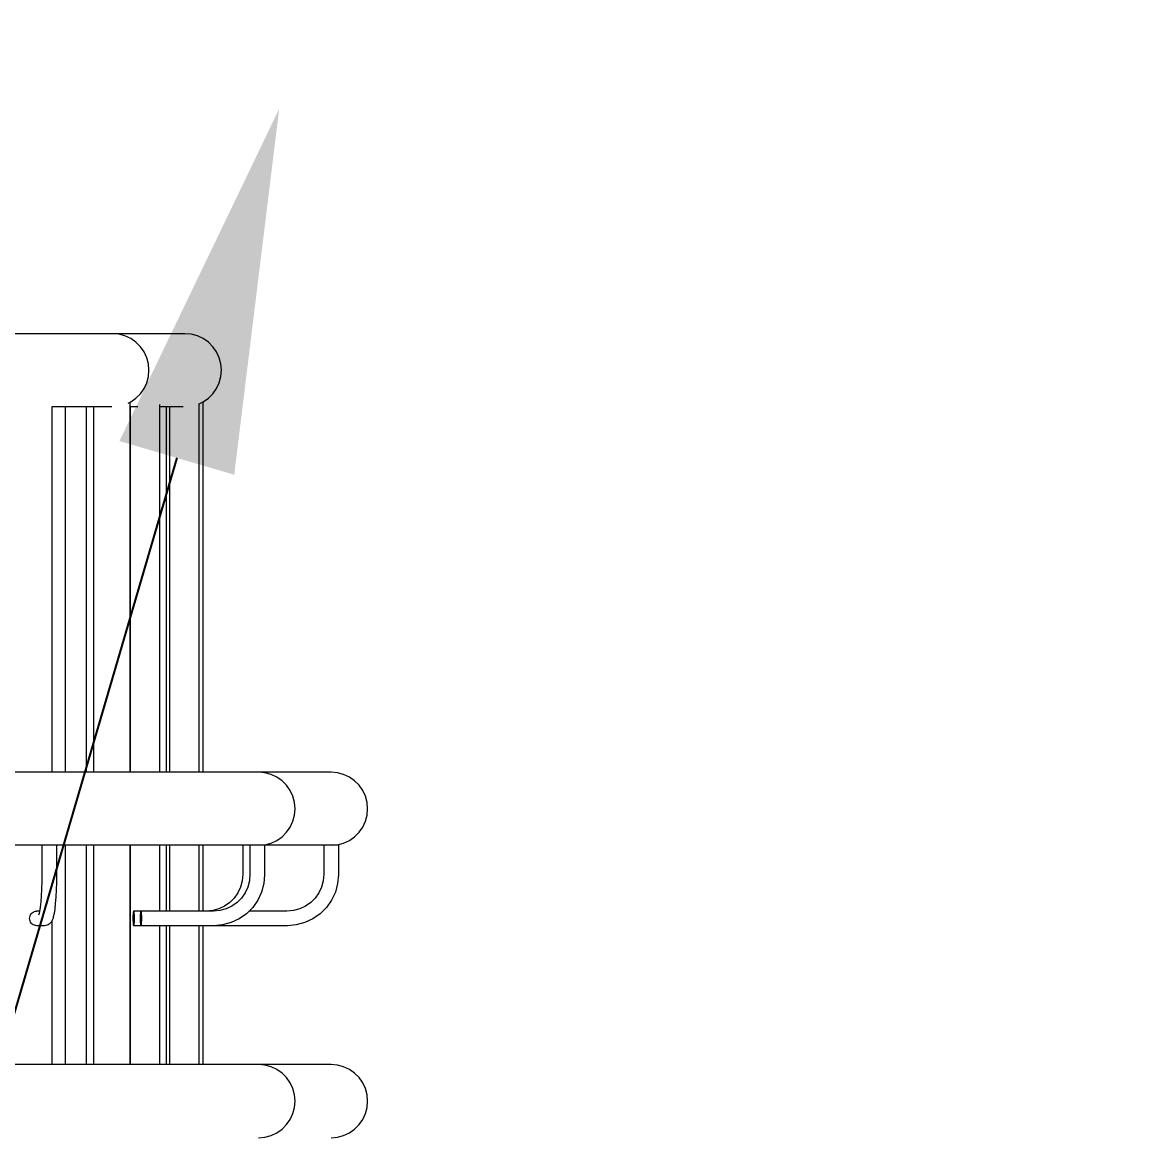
# Model space of a CAD drawing. Header units: millimetres. Extents: x -136099598 to 9192475, y 0 to 555997.
# Drawn here: x -322078 to -321317, y 289213 to 289979 of the extents above; entities that cross this region are included whole.
import ezdxf
from ezdxf import colors
from ezdxf.entities.mleader import LeaderData, LeaderLine
from ezdxf.math import Vec2, Vec3

# ---------------------------------------------------------------- set-up
doc = ezdxf.new("R2010")
doc.units = ezdxf.units.MM
doc.header["$MEASUREMENT"] = 0
doc.layers.get('0').update_dxf_attribs({"color": 250, "lineweight": 9})
doc.layers.add('АР-Выноски', color=5, linetype='Continuous', lineweight=5)
doc.layers.add('АР_Отметки', color=250, linetype='Continuous', lineweight=15)
doc.layers.add('Чертеж и Рисунок', color=7, linetype='Continuous')
doc.styles.add('ICOCPEUR', font='isocpeur.ttf')
doc.styles.add('ISOCPEUR', font='isocpeur.ttf', dxfattribs={"width": 0.7})

# ---------------------------------------------------------------- blocks, each defined once
blk = doc.blocks.new('_DotSmall')
at = {"color": 0, "linetype": 'ByBlock', "const_width": 0.5}
blk.add_lwpolyline([(-0.0625, 0, 1), (0.0625, 0, 1)], format="xyb", close=True, dxfattribs=at)

msp = doc.modelspace()

# ---------------------------------------------------------------- linework, layer by layer
at = {"layer": 'Чертеж и Рисунок', "color": 0, "linetype": 'Continuous', "lineweight": 15}
for p, q in [((-322070.1, 289765.34), (-322298.88, 289765.34)), ((-322064.25, 289765.34), (-322070.1, 289765.34)), ((-322058.52, 289765.34), (-322064.25, 289765.34)), ((-322052.97, 289765.34), (-322058.52, 289765.34)), ((-322047.64, 289765.34), (-322052.97, 289765.34)), ((-322042.58, 289765.34), (-322047.64, 289765.34)), ((-322037.85, 289765.34), (-322042.58, 289765.34)), ((-322033.5, 289765.34), (-322037.85, 289765.34)), ((-322029.55, 289765.34), (-322033.5, 289765.34)), ((-322026.06, 289765.34), (-322029.55, 289765.34)), ((-322023.05, 289765.34), (-322026.06, 289765.34)), ((-322020.56, 289765.34), (-322023.05, 289765.34)), ((-322018.6, 289765.34), (-322020.56, 289765.34)), ((-322017.2, 289765.34), (-322018.6, 289765.34)), ((-322016.37, 289765.34), (-322017.2, 289765.34)), ((-322016.12, 289765.34), (-322016.37, 289765.34)), ((-322014.7, 289765.34), (-322016.12, 289765.34)), ((-322011.76, 289764.95), (-322016.12, 289765.34)), ((-322007.99, 289765.34), (-322014.7, 289765.34)), ((-322007.52, 289763.82), (-322011.76, 289764.95)), ((-322001.73, 289765.34), (-322007.99, 289765.34)), ((-322003.55, 289761.97), (-322007.52, 289763.82)), ((-321999.96, 289759.46), (-322003.55, 289761.97)), ((-321995.95, 289765.34), (-322001.73, 289765.34)), ((-321996.86, 289756.36), (-321999.96, 289759.46)), ((-321990.64, 289765.34), (-321995.95, 289765.34)), ((-321985.83, 289765.34), (-321990.64, 289765.34)), ((-321981.53, 289765.34), (-321985.83, 289765.34)), ((-321977.74, 289765.34), (-321981.53, 289765.34)), ((-321974.48, 289765.34), (-321977.74, 289765.34)), ((-321971.75, 289765.34), (-321974.48, 289765.34)), ((-321969.56, 289765.34), (-321971.75, 289765.34)), ((-321967.91, 289765.34), (-321969.56, 289765.34)), ((-321966.82, 289765.34), (-321967.91, 289765.34)), ((-321966.27, 289765.34), (-321966.82, 289765.34)), ((-321961.91, 289764.95), (-321966.27, 289765.34)), ((-321957.68, 289763.82), (-321961.91, 289764.95)), ((-321953.72, 289761.97), (-321957.68, 289763.82)), ((-321950.13, 289759.46), (-321953.72, 289761.97)), ((-321947.04, 289756.36), (-321950.13, 289759.46)), ((-321994.35, 289752.78), (-321996.86, 289756.36)), ((-321992.49, 289748.81), (-321994.35, 289752.78)), ((-321944.52, 289752.78), (-321947.04, 289756.36)), ((-321942.67, 289748.81), (-321944.52, 289752.78)), ((-321991.36, 289744.58), (-321992.49, 289748.81)), ((-321990.98, 289740.22), (-321991.36, 289744.58)), ((-321941.54, 289744.58), (-321942.67, 289748.81)), ((-321941.16, 289740.22), (-321941.54, 289744.58)), ((-321992.49, 289731.63), (-321991.36, 289735.86)), ((-321991.36, 289735.86), (-321990.98, 289740.22)), ((-321942.67, 289731.63), (-321941.54, 289735.86)), ((-321941.54, 289735.86), (-321941.16, 289740.22)), ((-321994.35, 289727.66), (-321992.49, 289731.63)), ((-321944.52, 289727.66), (-321942.67, 289731.63)), ((-322003.55, 289718.47), (-321999.96, 289720.98)), ((-321999.96, 289720.98), (-321996.86, 289724.08)), ((-321996.86, 289724.08), (-321994.35, 289727.66)), ((-321953.72, 289718.47), (-321950.13, 289720.98)), ((-321950.13, 289720.98), (-321947.04, 289724.08)), ((-321947.04, 289724.08), (-321944.52, 289727.66)), ((-322057.57, 289463.96), (-322057.57, 289715.4)), ((-322052.97, 289715.11), (-322057.57, 289715.11)), ((-322047.64, 289715.11), (-322052.97, 289715.11)), ((-322048.34, 289463.96), (-322048.34, 289715.11)), ((-322042.58, 289715.11), (-322047.64, 289715.11)), ((-322037.85, 289715.11), (-322042.58, 289715.11)), ((-322033.5, 289715.11), (-322037.85, 289715.11)), ((-322033.97, 289463.96), (-322033.97, 289715.11)), ((-322029.55, 289715.11), (-322033.5, 289715.11)), ((-322026.06, 289715.11), (-322029.55, 289715.11)), ((-322028.98, 289463.96), (-322028.98, 289715.11)), ((-322023.05, 289715.11), (-322026.06, 289715.11)), ((-322020.56, 289715.11), (-322023.05, 289715.11)), ((-322018.6, 289715.11), (-322020.56, 289715.11)), ((-322017.2, 289715.11), (-322018.6, 289715.11)), ((-322016.47, 289715.11), (-322017.2, 289715.11)), ((-322005.38, 289717.62), (-322003.55, 289718.47)), ((-322003.92, 289463.95), (-322003.92, 289718.3)), ((-322001.73, 289715.11), (-322003.92, 289715.11)), ((-322003.6, 289463.96), (-322003.6, 289715.11)), ((-321998.54, 289715.11), (-322001.73, 289715.11)), ((-321983.52, 289463.96), (-321983.52, 289716.71)), ((-321981.53, 289715.11), (-321983.52, 289715.11)), ((-321977.74, 289715.11), (-321981.53, 289715.11)), ((-321978.84, 289463.96), (-321978.84, 289715.11)), ((-321974.48, 289715.11), (-321977.74, 289715.11)), ((-321976.62, 289463.96), (-321976.62, 289715.11)), ((-321971.75, 289715.11), (-321974.48, 289715.11)), ((-321969.56, 289715.11), (-321971.75, 289715.11)), ((-321967.91, 289715.11), (-321969.56, 289715.11)), ((-321967.44, 289715.11), (-321967.91, 289715.11)), ((-321956.56, 289717.15), (-321953.72, 289718.47)), ((-321956.56, 289463.96), (-321956.56, 289717.33)), ((-321953.73, 289463.96), (-321953.73, 289718.47)), ((-322059.6, 289463.96), (-322288.39, 289463.96)), ((-322049.98, 289463.96), (-322059.6, 289463.96)), ((-322040.45, 289463.96), (-322049.98, 289463.96)), ((-322031.06, 289463.96), (-322040.45, 289463.96)), ((-322021.83, 289463.96), (-322031.06, 289463.96)), ((-322012.8, 289463.96), (-322021.83, 289463.96)), ((-322004.01, 289463.96), (-322012.8, 289463.96)), ((-321995.47, 289463.96), (-322004.01, 289463.96)), ((-321987.24, 289463.96), (-321995.47, 289463.96)), ((-321979.32, 289463.96), (-321987.24, 289463.96)), ((-321971.76, 289463.96), (-321979.32, 289463.96)), ((-321964.59, 289463.96), (-321971.76, 289463.96)), ((-321957.82, 289463.96), (-321964.59, 289463.96)), ((-321951.48, 289463.96), (-321957.82, 289463.96)), ((-321945.6, 289463.96), (-321951.48, 289463.96)), ((-321940.2, 289463.96), (-321945.6, 289463.96)), ((-321935.3, 289463.96), (-321940.2, 289463.96)), ((-321930.91, 289463.96), (-321935.3, 289463.96)), ((-321927.05, 289463.96), (-321930.91, 289463.96)), ((-321923.73, 289463.96), (-321927.05, 289463.96)), ((-321920.97, 289463.96), (-321923.73, 289463.96)), ((-321918.78, 289463.96), (-321920.97, 289463.96)), ((-321917.17, 289463.96), (-321918.78, 289463.96)), ((-321916.13, 289463.96), (-321917.17, 289463.96)), ((-321915.68, 289463.96), (-321916.13, 289463.96)), ((-321914.41, 289463.96), (-321915.68, 289463.96)), ((-321911.32, 289463.57), (-321915.68, 289463.96)), ((-321907.6, 289463.96), (-321914.41, 289463.96)), ((-321907.09, 289462.44), (-321911.32, 289463.57)), ((-321901.27, 289463.96), (-321907.6, 289463.96)), ((-321903.12, 289460.59), (-321907.09, 289462.44)), ((-321899.53, 289458.08), (-321903.12, 289460.59)), ((-321895.43, 289463.96), (-321901.27, 289463.96)), ((-321890.09, 289463.96), (-321895.43, 289463.96)), ((-321885.27, 289463.96), (-321890.09, 289463.96)), ((-321880.96, 289463.96), (-321885.27, 289463.96)), ((-321877.18, 289463.96), (-321880.96, 289463.96)), ((-321873.93, 289463.96), (-321877.18, 289463.96)), ((-321871.21, 289463.96), (-321873.93, 289463.96)), ((-321869.04, 289463.96), (-321871.21, 289463.96)), ((-321867.42, 289463.96), (-321869.04, 289463.96)), ((-321866.34, 289463.96), (-321867.42, 289463.96)), ((-321865.81, 289463.96), (-321866.34, 289463.96)), ((-321865.81, 289463.95), (-321865.82, 289463.96)), ((-321861.45, 289463.57), (-321865.81, 289463.96)), ((-321857.22, 289462.44), (-321861.45, 289463.57)), ((-321853.25, 289460.59), (-321857.22, 289462.44)), ((-321849.66, 289458.08), (-321853.25, 289460.59)), ((-321896.44, 289454.98), (-321899.53, 289458.08)), ((-321893.92, 289451.4), (-321896.44, 289454.98)), ((-321846.57, 289454.98), (-321849.66, 289458.08)), ((-321844.06, 289451.4), (-321846.57, 289454.98)), ((-321892.07, 289447.43), (-321893.92, 289451.4)), ((-321890.94, 289443.2), (-321892.07, 289447.43)), ((-321842.21, 289447.43), (-321844.06, 289451.4)), ((-321841.07, 289443.2), (-321842.21, 289447.43)), ((-321890.56, 289438.84), (-321890.94, 289443.2)), ((-321890.94, 289434.48), (-321890.56, 289438.84)), ((-321840.69, 289438.84), (-321841.07, 289443.2)), ((-321841.07, 289434.48), (-321840.69, 289438.84)), ((-321893.92, 289426.28), (-321892.07, 289430.25)), ((-321892.07, 289430.25), (-321890.94, 289434.48)), ((-321844.06, 289426.28), (-321842.21, 289430.25)), ((-321842.21, 289430.25), (-321841.07, 289434.48)), ((-321899.53, 289419.6), (-321896.44, 289422.7)), ((-321896.44, 289422.7), (-321893.92, 289426.28)), ((-321849.66, 289419.6), (-321846.57, 289422.7)), ((-321846.57, 289422.7), (-321844.06, 289426.28)), ((-321915.68, 289413.73), (-321911.32, 289414.11)), ((-321911.32, 289414.11), (-321907.09, 289415.24)), ((-321907.09, 289415.24), (-321903.12, 289417.09)), ((-321903.12, 289417.09), (-321899.53, 289419.6)), ((-321865.81, 289413.73), (-321861.45, 289414.11)), ((-321861.45, 289414.11), (-321857.22, 289415.24)), ((-321857.22, 289415.24), (-321853.25, 289417.09)), ((-321853.25, 289417.09), (-321849.66, 289419.6)), ((-322064.6, 289413.73), (-322288.39, 289413.73)), ((-322064.61, 289413.73), (-322064.61, 289393.67)), ((-322064.43, 289413.73), (-322064.6, 289413.73)), ((-322064.12, 289413.73), (-322064.43, 289413.73)), ((-322063.66, 289413.73), (-322064.12, 289413.73)), ((-322063.09, 289413.73), (-322063.66, 289413.73)), ((-322062.41, 289413.73), (-322063.09, 289413.73)), ((-322061.64, 289413.73), (-322062.41, 289413.73)), ((-322060.82, 289413.73), (-322061.64, 289413.73)), ((-322059.95, 289413.73), (-322060.82, 289413.73)), ((-322059.08, 289413.73), (-322059.95, 289413.73)), ((-322058.22, 289413.73), (-322059.08, 289413.73)), ((-322057.4, 289413.73), (-322058.22, 289413.73)), ((-322056.65, 289413.73), (-322057.4, 289413.73)), ((-322055.99, 289413.73), (-322056.65, 289413.73)), ((-322055.44, 289413.73), (-322055.99, 289413.73)), ((-322055.01, 289413.73), (-322055.44, 289413.73)), ((-322054.73, 289413.73), (-322055.01, 289413.73)), ((-322054.59, 289413.73), (-322054.73, 289413.73)), ((-322049.98, 289413.73), (-322054.59, 289413.73)), ((-322054.59, 289413.73), (-322054.59, 289393.6)), ((-322040.45, 289413.73), (-322049.98, 289413.73)), ((-322048.34, 289263.04), (-322048.34, 289413.73)), ((-322031.06, 289413.73), (-322040.45, 289413.73)), ((-322033.97, 289263.04), (-322033.97, 289413.73)), ((-322021.83, 289413.73), (-322031.06, 289413.73)), ((-322028.98, 289263.04), (-322028.98, 289413.73)), ((-322012.8, 289413.73), (-322021.83, 289413.73)), ((-322004.01, 289413.73), (-322012.8, 289413.73)), ((-321995.47, 289413.73), (-322004.01, 289413.73)), ((-322003.92, 289263.03), (-322003.92, 289413.73)), ((-322003.6, 289263.04), (-322003.6, 289413.73)), ((-321987.24, 289413.73), (-321995.47, 289413.73)), ((-321979.32, 289413.73), (-321987.24, 289413.73)), ((-321983.52, 289368.52), (-321983.52, 289413.73)), ((-321971.76, 289413.73), (-321979.32, 289413.73)), ((-321978.84, 289368.52), (-321978.84, 289413.73)), ((-321976.62, 289368.52), (-321976.62, 289413.73)), ((-321964.59, 289413.73), (-321971.76, 289413.73)), ((-321957.82, 289413.73), (-321964.59, 289413.73)), ((-321951.48, 289413.73), (-321957.82, 289413.73)), ((-321956.56, 289368.52), (-321956.56, 289413.73)), ((-321953.73, 289368.52), (-321953.73, 289413.73)), ((-321945.6, 289413.73), (-321951.48, 289413.73)), ((-321940.2, 289413.73), (-321945.6, 289413.73)), ((-321935.3, 289413.73), (-321940.2, 289413.73)), ((-321930.91, 289413.73), (-321935.3, 289413.73)), ((-321927.05, 289413.73), (-321930.91, 289413.73)), ((-321923.73, 289413.73), (-321927.05, 289413.73)), ((-321926.55, 289413.73), (-321926.55, 289393.85)), ((-321920.97, 289413.73), (-321923.73, 289413.73)), ((-321921.55, 289413.73), (-321921.55, 289393.85)), ((-321918.78, 289413.73), (-321920.97, 289413.73)), ((-321917.17, 289413.73), (-321918.78, 289413.73)), ((-321916.13, 289413.73), (-321917.17, 289413.73)), ((-321915.68, 289413.73), (-321916.13, 289413.73)), ((-321915.16, 289413.73), (-321915.68, 289413.73)), ((-321914.34, 289413.73), (-321915.16, 289413.73)), ((-321913.59, 289413.73), (-321914.34, 289413.73)), ((-321912.93, 289413.73), (-321913.59, 289413.73)), ((-321912.38, 289413.73), (-321912.93, 289413.73)), ((-321911.95, 289413.73), (-321912.38, 289413.73)), ((-321911.67, 289413.73), (-321911.95, 289413.73)), ((-321911.53, 289413.73), (-321911.67, 289413.73)), ((-321907.6, 289413.73), (-321911.53, 289413.73)), ((-321911.53, 289413.73), (-321911.53, 289393.42)), ((-321901.27, 289413.73), (-321907.6, 289413.73)), ((-321895.43, 289413.73), (-321901.27, 289413.73)), ((-321890.09, 289413.73), (-321895.43, 289413.73)), ((-321885.27, 289413.73), (-321890.09, 289413.73)), ((-321880.96, 289413.73), (-321885.27, 289413.73)), ((-321877.18, 289413.73), (-321880.96, 289413.73)), ((-321873.93, 289413.73), (-321877.18, 289413.73)), ((-321871.21, 289413.73), (-321873.93, 289413.73)), ((-321869.04, 289413.73), (-321871.21, 289413.73)), ((-321870.85, 289413.73), (-321870.85, 289393.85)), ((-321867.42, 289413.73), (-321869.04, 289413.73)), ((-321866.34, 289413.73), (-321867.42, 289413.73)), ((-321865.81, 289413.73), (-321866.34, 289413.73)), ((-321865.82, 289413.73), (-321865.81, 289413.73)), ((-321864.95, 289413.73), (-321865.81, 289413.73)), ((-321864.11, 289413.73), (-321864.95, 289413.73)), ((-321863.31, 289413.73), (-321864.11, 289413.73)), ((-321862.59, 289413.73), (-321863.31, 289413.73)), ((-321861.98, 289413.73), (-321862.59, 289413.73)), ((-321861.47, 289413.73), (-321861.98, 289413.73)), ((-321861.1, 289413.73), (-321861.47, 289413.73)), ((-321860.88, 289413.73), (-321861.1, 289413.73)), ((-321860.8, 289413.73), (-321860.88, 289413.73)), ((-321860.8, 289413.73), (-321860.8, 289393.41)), ((-322064.61, 289393.67), (-322064.66, 289388.55)), ((-322054.59, 289393.6), (-322054.64, 289388.25)), ((-321926.55, 289393.85), (-321926.95, 289389.26)), ((-321921.55, 289393.85), (-321921.95, 289389.26)), ((-321911.53, 289393.42), (-321912.04, 289387.54)), ((-321870.85, 289393.85), (-321871.25, 289389.28)), ((-321860.8, 289393.41), (-321861.32, 289387.52)), ((-322064.8, 289383.63), (-322065.02, 289379)), ((-322064.66, 289388.55), (-322064.8, 289383.63)), ((-322054.64, 289388.25), (-322054.78, 289383.03)), ((-321928.07, 289385.02), (-321929.92, 289381.05)), ((-321926.95, 289389.26), (-321928.07, 289385.02)), ((-321923.08, 289385.02), (-321924.92, 289381.05)), ((-321921.95, 289389.26), (-321923.08, 289385.02)), ((-321912.04, 289387.54), (-321913.62, 289381.63)), ((-321872.38, 289385.05), (-321874.23, 289381.09)), ((-321871.25, 289389.28), (-321872.38, 289385.05)), ((-321861.32, 289387.52), (-321862.9, 289381.6)), ((-322065.02, 289379), (-322065.33, 289374.82)), ((-322055.02, 289378.13), (-322055.35, 289373.7)), ((-322054.78, 289383.03), (-322055.02, 289378.13)), ((-321932.39, 289377.5), (-321935.47, 289374.41)), ((-321929.89, 289381.09), (-321932.39, 289377.5)), ((-321927.39, 289377.5), (-321930.47, 289374.41)), ((-321924.9, 289381.09), (-321927.39, 289377.5)), ((-321916.21, 289376.04), (-321919.71, 289371.02)), ((-321913.62, 289381.63), (-321916.19, 289376.08)), ((-321876.74, 289377.5), (-321879.83, 289374.41)), ((-321874.23, 289381.09), (-321876.74, 289377.5)), ((-321865.49, 289376.04), (-321869.01, 289371.02)), ((-321862.9, 289381.6), (-321865.49, 289376.04)), ((-322070.5, 289367.85), (-322069.71, 289368.22)), ((-322069.71, 289368.22), (-322068.87, 289368.44)), ((-322068.87, 289368.44), (-322068, 289368.52)), ((-322066.11, 289368.52), (-322068, 289368.52)), ((-322066.14, 289368.29), (-322066.62, 289366.14)), ((-322065.7, 289371.22), (-322066.14, 289368.29)), ((-322065.33, 289374.82), (-322065.7, 289371.22)), ((-322055.75, 289369.88), (-322056.21, 289366.78)), ((-322055.35, 289373.7), (-322055.75, 289369.88)), ((-322001.64, 289368.22), (-322001.73, 289367.85)), ((-322001.55, 289368.44), (-322001.64, 289368.22)), ((-322001.46, 289368.52), (-322001.55, 289368.44)), ((-322001.37, 289368.44), (-322001.46, 289368.52)), ((-321996.47, 289368.52), (-322001.46, 289368.52)), ((-322001.28, 289368.22), (-322001.37, 289368.44)), ((-322001.2, 289367.85), (-322001.28, 289368.22)), ((-321996.65, 289368.22), (-321996.73, 289367.85)), ((-321996.56, 289368.44), (-321996.65, 289368.22)), ((-321996.47, 289368.52), (-321996.56, 289368.44)), ((-321996.38, 289368.44), (-321996.47, 289368.52)), ((-321946.73, 289368.52), (-321996.47, 289368.52)), ((-321996.29, 289368.22), (-321996.38, 289368.44)), ((-321996.21, 289367.85), (-321996.29, 289368.22)), ((-321947.17, 289368.92), (-321951.73, 289368.52)), ((-321942.97, 289370.05), (-321947.17, 289368.92)), ((-321942.18, 289368.92), (-321946.73, 289368.52)), ((-321939.03, 289371.9), (-321942.97, 289370.05)), ((-321937.98, 289370.05), (-321942.18, 289368.92)), ((-321935.47, 289374.41), (-321939.03, 289371.9)), ((-321934.03, 289371.9), (-321937.98, 289370.05)), ((-321930.47, 289374.41), (-321934.03, 289371.9)), ((-321919.71, 289371.02), (-321924.02, 289366.68)), ((-321896.18, 289368.52), (-321922.2, 289368.52)), ((-321891.6, 289368.92), (-321896.18, 289368.52)), ((-321887.38, 289370.05), (-321891.6, 289368.92)), ((-321883.41, 289371.9), (-321887.38, 289370.05)), ((-321879.83, 289374.41), (-321883.41, 289371.9)), ((-321869.01, 289371.02), (-321873.35, 289366.68)), ((-322072.99, 289363.5), (-322072.92, 289364.37)), ((-322072.92, 289362.62), (-322072.99, 289363.5)), ((-322072.92, 289364.37), (-322072.69, 289365.21)), ((-322072.69, 289361.78), (-322072.92, 289362.62)), ((-322072.69, 289365.21), (-322072.32, 289366.01)), ((-322072.32, 289360.98), (-322072.69, 289361.78)), ((-322072.32, 289366.01), (-322071.83, 289366.72)), ((-322071.83, 289360.27), (-322072.32, 289360.98)), ((-322071.83, 289366.72), (-322071.21, 289367.34)), ((-322071.21, 289359.65), (-322071.83, 289360.27)), ((-322071.21, 289367.34), (-322070.5, 289367.85)), ((-322066.47, 289366.84), (-322066.93, 289365.65)), ((-322058.32, 289360.76), (-322058.92, 289360.15)), ((-322057.83, 289361.47), (-322058.32, 289360.76)), ((-322057.48, 289362.26), (-322057.83, 289361.47)), ((-322057.57, 289263.04), (-322057.57, 289362.05)), ((-322056.92, 289363.69), (-322057.48, 289362.26)), ((-322056.72, 289364.49), (-322056.92, 289363.69)), ((-322056.21, 289366.78), (-322056.72, 289364.49)), ((-322001.98, 289364.37), (-322001.99, 289363.5)), ((-322001.99, 289363.5), (-322001.98, 289362.62)), ((-322001.96, 289365.21), (-322001.98, 289364.37)), ((-322001.98, 289362.62), (-322001.96, 289361.78)), ((-322001.92, 289366.01), (-322001.96, 289365.21)), ((-322001.96, 289361.78), (-322001.92, 289360.98)), ((-322001.87, 289366.72), (-322001.92, 289366.01)), ((-322001.92, 289360.98), (-322001.87, 289360.27)), ((-322001.8, 289367.34), (-322001.87, 289366.72)), ((-322001.87, 289360.27), (-322001.8, 289359.65)), ((-322001.73, 289367.85), (-322001.8, 289367.34)), ((-322001.13, 289367.34), (-322001.2, 289367.85)), ((-322001.06, 289366.72), (-322001.13, 289367.34)), ((-322001.13, 289359.65), (-322001.06, 289360.27)), ((-322001.01, 289366.01), (-322001.06, 289366.72)), ((-322001.06, 289360.27), (-322001.01, 289360.98)), ((-322000.97, 289365.21), (-322001.01, 289366.01)), ((-322001.01, 289360.98), (-322000.97, 289361.78)), ((-322000.95, 289364.37), (-322000.97, 289365.21)), ((-322000.97, 289361.78), (-322000.95, 289362.62)), ((-322000.94, 289363.5), (-322000.95, 289364.37)), ((-322000.95, 289362.62), (-322000.94, 289363.5)), ((-321996.98, 289364.37), (-321996.99, 289363.5)), ((-321996.99, 289363.5), (-321996.98, 289362.62)), ((-321996.96, 289365.21), (-321996.98, 289364.37)), ((-321996.98, 289362.62), (-321996.96, 289361.78)), ((-321996.92, 289366.01), (-321996.96, 289365.21)), ((-321996.96, 289361.78), (-321996.92, 289360.98)), ((-321996.87, 289366.72), (-321996.92, 289366.01)), ((-321996.92, 289360.98), (-321996.87, 289360.27)), ((-321996.81, 289367.34), (-321996.87, 289366.72)), ((-321996.87, 289360.27), (-321996.81, 289359.65)), ((-321996.73, 289367.85), (-321996.81, 289367.34)), ((-321996.13, 289367.34), (-321996.21, 289367.85)), ((-321996.07, 289366.72), (-321996.13, 289367.34)), ((-321996.13, 289359.65), (-321996.07, 289360.27)), ((-321996.01, 289366.01), (-321996.07, 289366.72)), ((-321996.07, 289360.27), (-321996.01, 289360.98)), ((-321995.97, 289365.21), (-321996.01, 289366.01)), ((-321996.01, 289360.98), (-321995.97, 289361.78)), ((-321995.95, 289364.37), (-321995.97, 289365.21)), ((-321995.97, 289361.78), (-321995.95, 289362.62)), ((-321995.94, 289363.5), (-321995.95, 289364.37)), ((-321995.95, 289362.62), (-321995.94, 289363.5)), ((-321934.55, 289360.58), (-321940.44, 289358.99)), ((-321929.02, 289363.17), (-321934.55, 289360.58)), ((-321924.02, 289366.68), (-321929.02, 289363.17)), ((-321883.93, 289360.58), (-321889.85, 289358.99)), ((-321878.37, 289363.17), (-321883.93, 289360.58)), ((-321873.35, 289366.68), (-321878.37, 289363.17)), ((-322070.5, 289359.15), (-322071.21, 289359.65)), ((-322069.71, 289358.78), (-322070.5, 289359.15)), ((-322068.87, 289358.55), (-322069.71, 289358.78)), ((-322068, 289358.47), (-322068.87, 289358.55)), ((-322062.73, 289358.47), (-322068, 289358.47)), ((-322061.86, 289358.55), (-322062.73, 289358.47)), ((-322061.02, 289358.78), (-322061.86, 289358.55)), ((-322060.23, 289359.15), (-322061.02, 289358.78)), ((-322059.52, 289359.65), (-322060.23, 289359.15)), ((-322058.92, 289360.15), (-322059.52, 289359.65)), ((-322001.8, 289359.65), (-322001.73, 289359.15)), ((-322001.73, 289359.15), (-322001.64, 289358.78)), ((-322001.64, 289358.78), (-322001.55, 289358.55)), ((-322001.55, 289358.55), (-322001.46, 289358.47)), ((-322001.46, 289358.47), (-322001.37, 289358.55)), ((-321996.47, 289358.47), (-322001.46, 289358.47)), ((-322001.37, 289358.55), (-322001.28, 289358.78)), ((-322001.28, 289358.78), (-322001.2, 289359.15)), ((-322001.2, 289359.15), (-322001.13, 289359.65)), ((-321996.81, 289359.65), (-321996.73, 289359.15)), ((-321996.73, 289359.15), (-321996.65, 289358.78)), ((-321996.65, 289358.78), (-321996.56, 289358.55)), ((-321996.56, 289358.55), (-321996.47, 289358.47)), ((-321996.47, 289358.47), (-321996.38, 289358.55)), ((-321946.29, 289358.47), (-321996.47, 289358.47)), ((-321996.38, 289358.55), (-321996.29, 289358.78)), ((-321996.29, 289358.78), (-321996.21, 289359.15)), ((-321996.21, 289359.15), (-321996.13, 289359.65)), ((-321983.52, 289263.04), (-321983.52, 289358.47)), ((-321978.84, 289263.04), (-321978.84, 289358.47)), ((-321976.62, 289263.04), (-321976.62, 289358.47)), ((-321956.56, 289263.04), (-321956.56, 289358.47)), ((-321953.73, 289263.04), (-321953.73, 289358.47)), ((-321940.44, 289358.99), (-321946.29, 289358.47)), ((-321895.74, 289358.47), (-321946.19, 289358.47)), ((-321889.85, 289358.99), (-321895.74, 289358.47)), ((-322059.6, 289263.04), (-322288.39, 289263.04)), ((-322049.98, 289263.04), (-322059.6, 289263.04)), ((-322040.45, 289263.04), (-322049.98, 289263.04)), ((-322031.06, 289263.04), (-322040.45, 289263.04)), ((-322021.83, 289263.04), (-322031.06, 289263.04)), ((-322012.8, 289263.04), (-322021.83, 289263.04)), ((-322004.01, 289263.04), (-322012.8, 289263.04)), ((-321995.47, 289263.04), (-322004.01, 289263.04)), ((-321987.24, 289263.04), (-321995.47, 289263.04)), ((-321979.32, 289263.04), (-321987.24, 289263.04)), ((-321971.76, 289263.04), (-321979.32, 289263.04)), ((-321964.59, 289263.04), (-321971.76, 289263.04)), ((-321957.82, 289263.04), (-321964.59, 289263.04)), ((-321951.48, 289263.04), (-321957.82, 289263.04)), ((-321945.6, 289263.04), (-321951.48, 289263.04)), ((-321940.2, 289263.04), (-321945.6, 289263.04)), ((-321935.3, 289263.04), (-321940.2, 289263.04)), ((-321930.91, 289263.04), (-321935.3, 289263.04)), ((-321927.05, 289263.04), (-321930.91, 289263.04)), ((-321923.73, 289263.04), (-321927.05, 289263.04)), ((-321920.97, 289263.04), (-321923.73, 289263.04)), ((-321918.78, 289263.04), (-321920.97, 289263.04)), ((-321917.17, 289263.04), (-321918.78, 289263.04)), ((-321916.13, 289263.04), (-321917.17, 289263.04)), ((-321915.68, 289263.04), (-321916.13, 289263.04)), ((-321914.41, 289263.04), (-321915.68, 289263.04)), ((-321911.32, 289262.65), (-321915.68, 289263.04)), ((-321907.6, 289263.04), (-321914.41, 289263.04)), ((-321907.09, 289261.52), (-321911.32, 289262.65)), ((-321901.27, 289263.04), (-321907.6, 289263.04)), ((-321903.12, 289259.67), (-321907.09, 289261.52)), ((-321895.43, 289263.04), (-321901.27, 289263.04)), ((-321890.09, 289263.04), (-321895.43, 289263.04)), ((-321885.27, 289263.04), (-321890.09, 289263.04)), ((-321880.96, 289263.04), (-321885.27, 289263.04)), ((-321877.18, 289263.04), (-321880.96, 289263.04)), ((-321873.93, 289263.04), (-321877.18, 289263.04)), ((-321871.21, 289263.04), (-321873.93, 289263.04)), ((-321869.04, 289263.04), (-321871.21, 289263.04)), ((-321867.42, 289263.04), (-321869.04, 289263.04)), ((-321866.34, 289263.04), (-321867.42, 289263.04)), ((-321865.81, 289263.04), (-321866.34, 289263.04)), ((-321865.81, 289263.03), (-321865.82, 289263.04)), ((-321861.45, 289262.65), (-321865.81, 289263.04)), ((-321857.22, 289261.52), (-321861.45, 289262.65)), ((-321853.25, 289259.67), (-321857.22, 289261.52)), ((-321899.53, 289257.16), (-321903.12, 289259.67)), ((-321896.44, 289254.06), (-321899.53, 289257.16)), ((-321893.92, 289250.48), (-321896.44, 289254.06)), ((-321849.66, 289257.16), (-321853.25, 289259.67)), ((-321846.57, 289254.06), (-321849.66, 289257.16)), ((-321844.06, 289250.48), (-321846.57, 289254.06)), ((-321892.07, 289246.51), (-321893.92, 289250.48)), ((-321890.94, 289242.28), (-321892.07, 289246.51)), ((-321842.21, 289246.51), (-321844.06, 289250.48)), ((-321841.07, 289242.28), (-321842.21, 289246.51)), ((-321890.56, 289237.92), (-321890.94, 289242.28)), ((-321890.94, 289233.56), (-321890.56, 289237.92)), ((-321840.69, 289237.92), (-321841.07, 289242.28)), ((-321841.07, 289233.56), (-321840.69, 289237.92)), ((-321892.07, 289229.33), (-321890.94, 289233.56)), ((-321842.21, 289229.33), (-321841.07, 289233.56)), ((-321896.44, 289221.78), (-321893.92, 289225.36)), ((-321893.92, 289225.36), (-321892.07, 289229.33)), ((-321846.57, 289221.78), (-321844.06, 289225.36)), ((-321844.06, 289225.36), (-321842.21, 289229.33)), ((-321907.09, 289214.32), (-321903.12, 289216.17)), ((-321903.12, 289216.17), (-321899.53, 289218.68)), ((-321899.53, 289218.68), (-321896.44, 289221.78)), ((-321857.22, 289214.32), (-321853.25, 289216.17)), ((-321853.25, 289216.17), (-321849.66, 289218.68)), ((-321849.66, 289218.68), (-321846.57, 289221.78)), ((-321915.68, 289212.81), (-321911.32, 289213.19)), ((-321911.32, 289213.19), (-321907.09, 289214.32)), ((-321865.82, 289212.81), (-321865.81, 289212.81)), ((-321865.81, 289212.81), (-321861.45, 289213.19)), ((-321861.45, 289213.19), (-321857.22, 289214.32))]:
    msp.add_line(p, q, dxfattribs=at)

# ---------------------------------------------------------------- leaders
at = {"layer": 'АР-Выноски'}
ml = msp.add_multileader_mtext('Standard', dxfattribs=at)
ml.set_content('{\\W0.8;Установка \\A1;трехгнездного флагодержателя}', color=256, style='ICOCPEUR')
ml.set_leader_properties()
ml.build(insert=Vec2(0, 0))
ml.multileader.update_dxf_attribs({"text_left_attachment_type": 6, "text_right_attachment_type": 6, "dogleg_length": 91.5, "arrow_head_size": 250})
ctx = ml.context
ctx.base_point, ctx.char_height, ctx.arrow_head_size, ctx.landing_gap_size, ctx.plane_origin = Vec3(-323673.41, 287102.93), 250, 250, 25, Vec3(-316742.22, 289566.28)
ctx.left_attachment, ctx.right_attachment = 6, 6
notes = []
notes.append((ctx, [(0, (1, 1, 0), (-318021.91, 287102.93), (-1, 0), 91.5, [(0, [(-315586.09, 296123.57)], 0, [])])]))
ctx.mtext.insert, ctx.mtext.width, ctx.mtext.flow_direction = Vec3(-323648.41, 287427.93), 5536.5356, 5
ml = msp.add_multileader_mtext('Standard', dxfattribs=at)
ml.set_content('\\A1;{\\W0.8;Устройство наружной водосточной трубы, из оцинкованной стали с окраской в цвет цоколя RAL 7016 c подогревом}', color=256, style='ICOCPEUR')
ml.set_leader_properties()
ml.build(insert=Vec2(0, 0))
ml.multileader.update_dxf_attribs({"text_left_attachment_type": 6, "text_right_attachment_type": 6, "dogleg_length": 100, "arrow_head_size": 250})
ctx = ml.context
ctx.base_point, ctx.char_height, ctx.arrow_head_size, ctx.landing_gap_size, ctx.plane_origin, ctx.plane_x_axis, ctx.plane_y_axis = Vec3(-330641.58, 283337.71), 250, 250, 25, Vec3(-314863.47, 279618.14), Vec3(1, -0.000046), Vec3(0.000046, 1)
ctx.left_attachment, ctx.right_attachment = 6, 6
notes.append((ctx, [(0, (1, 1, 0), (-323831.52, 283337.4), (-1, 0.000046), 160.05, [(1, [(-321901.48, 289919.88)], 0, [])])]))
ctx.mtext.insert, ctx.mtext.text_direction, ctx.mtext.rotation, ctx.mtext.width, ctx.mtext.flow_direction = Vec3(-330616.56, 283662.71), Vec3(1, -0.000046), 6.28314, 7205.6782, 5
at = {"layer": 'АР_Отметки'}
ml = msp.add_multileader_mtext('Standard', dxfattribs=at)
ml.set_content('+19,400', color=256, style='ISOCPEUR')
ml.set_leader_properties(color=256, linetype='Continuous', lineweight=-1)
ml.set_arrow_properties(name='DOTSMALL')
ml.build(insert=Vec2(0, 0))
ml.multileader.update_dxf_attribs({"has_text_frame": 1, "text_left_attachment_type": 4, "text_right_attachment_type": 4, "dogleg_length": 100, "arrow_head_size": 180})
ctx = ml.context
ctx.base_point, ctx.char_height, ctx.arrow_head_size, ctx.landing_gap_size, ctx.plane_origin = Vec3(-322660.13, 485151.14), 250, 180, 50, Vec3(-322657.16, 482963.78)
ctx.left_attachment, ctx.right_attachment = 4, 4
notes.append((ctx, [(0, (0, 0, 0), (0, 0), (1, 0), 1, [])]))
ctx.mtext.insert, ctx.mtext.width, ctx.mtext.defined_height, ctx.mtext.line_spacing_style, ctx.mtext.flow_direction = Vec3(-322610.13, 485484.47), 696.0353, 776.46, 2, 5
for ctx, leaders in notes:
    for number, flags, end, landing, length, lines in leaders:
        leader = LeaderData()
        leader.index, (leader.has_last_leader_line, leader.has_dogleg_vector, leader.attachment_direction) = number, flags
        leader.last_leader_point, leader.dogleg_vector, leader.dogleg_length = Vec3(end), Vec3(landing), length
        for number, points, colour, breaks in lines:
            line = LeaderLine()
            line.index, line.vertices, line.color, line.breaks = number, Vec3.list(points), colors.encode_raw_color(colour), breaks
            leader.lines.append(line)
        ctx.leaders.append(leader)

doc.saveas('drawing.dxf')
